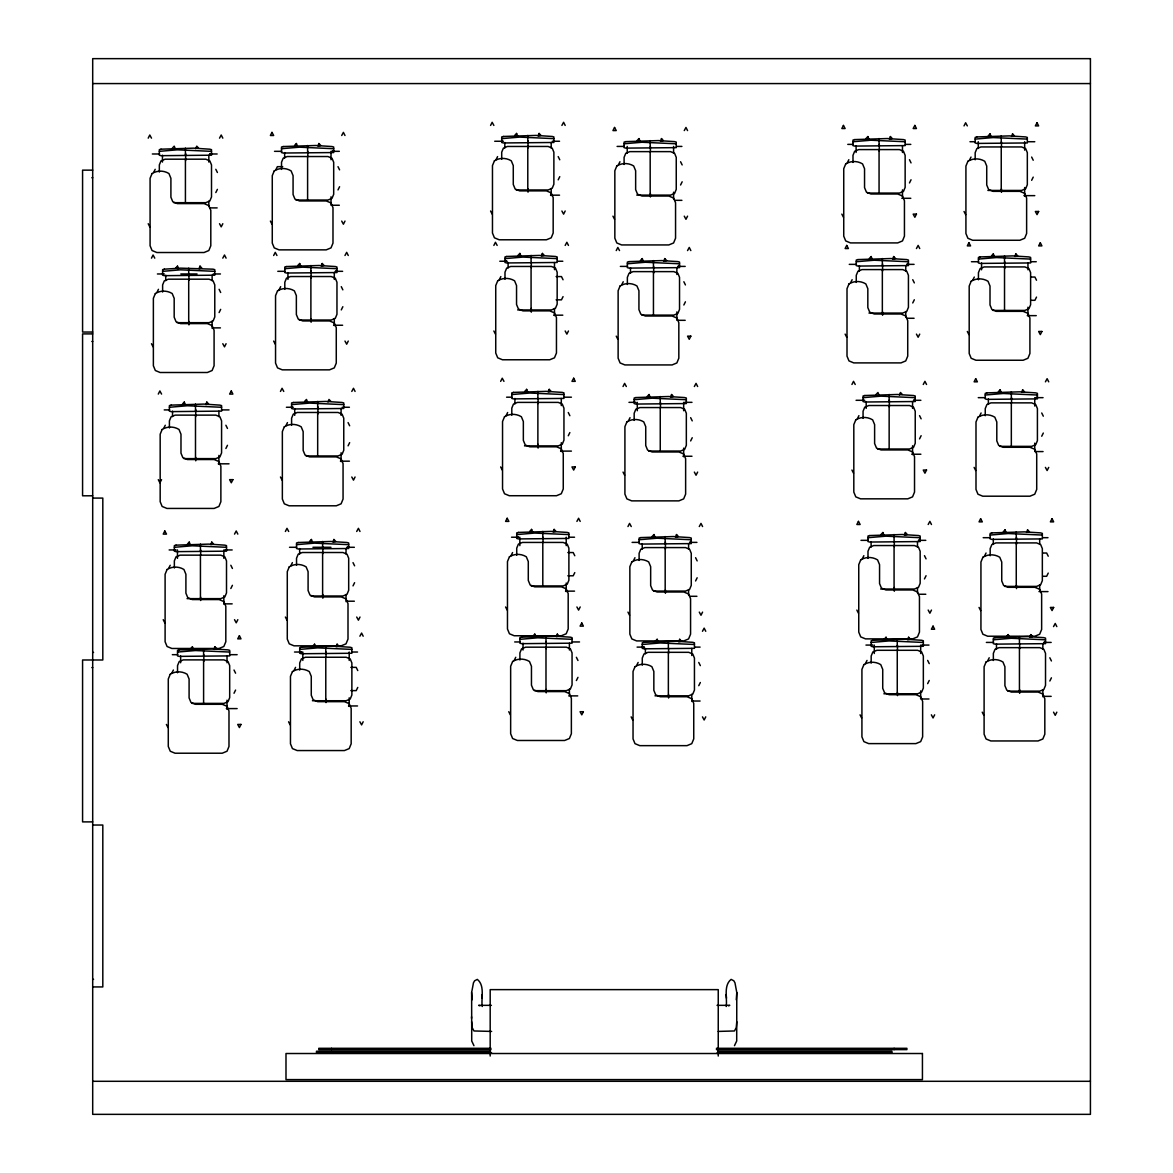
<?xml version="1.0" encoding="UTF-8"?>
<svg xmlns="http://www.w3.org/2000/svg" width="1173" height="1173" viewBox="0 0 1173 1173"><rect width="100%" height="100%" fill="white"/><g stroke="black" fill="none" stroke-linecap="round" stroke-linejoin="round"><path stroke-width="1.5" d="M726.204 1006.493C727.421 998.106 723.316 985.54 731.116 979.396L733.814 980.789L734.972 982.842L736.791 992.563L736.703 1040.994L734.474 1045.671M736.791 992.563L736.263 999.777M736.791 1021.742L736.263 1027.592L734.474 1030.964L718.243 1031.419M473.951 1045.671L471.722 1040.994L471.634 992.563L473.452 982.842L474.61 980.789L477.308 979.396C485.109 985.54 481.003 998.106 482.22 1006.493M481.942 998.208L482.22 994.587M195.715 148.678L196.741 146.156L198.574 148.091M327.985 401.958L328.997 399.436L330.83 401.371M899.442 394.993L900.468 392.486L902.286 394.421M153.619 172.504L155.188 169.308M156.889 292.502L158.472 289.306M215.817 192.563L217.401 189.366M275.802 169.85L277.371 166.669L282.708 166.669M219.102 312.561L220.671 309.364M163.692 428.438L165.276 425.242M279.071 289.848L280.655 286.652M338 189.909L339.584 186.727M225.89 448.497L227.474 445.3M168.619 568.465L170.202 565.269M341.284 309.907L342.853 306.71M285.875 425.784L287.458 422.588M171.801 673.199L173.384 670.018M230.832 588.523L232.415 585.327M348.073 445.843L349.657 442.646M290.801 565.826L292.385 562.629M495.988 159.777L497.572 156.596M234.013 693.258L235.582 690.076M293.983 670.56L295.567 667.364M499.273 279.775L500.842 276.579M353.014 585.884L354.598 582.688M558.187 179.836L559.77 176.654M357.765 687.422L356.196 690.618L350.83 690.618M618.362 164.938L619.945 161.742M563.055 296.637L561.471 299.833L556.119 299.833M506.062 415.711L507.645 412.515M621.646 284.936L623.23 281.74M680.575 184.997L682.158 181.8M568.275 435.769L569.858 432.573M511.003 555.753L512.572 552.556M683.859 304.995L685.428 301.798M628.449 420.872L630.033 417.676M514.17 660.487L515.753 657.291M574.785 572.615L573.201 575.796L567.849 575.796M690.648 440.931L692.231 437.734M633.376 560.899L634.96 557.703M576.383 680.545L577.966 677.349M847.258 162.9L848.841 159.704M636.558 665.634L638.141 662.452M695.589 580.958L697.158 577.761M850.542 282.898L852.126 279.702M909.471 182.959L911.04 179.762M698.756 685.692L700.34 682.51M969.441 160.246L971.024 157.065M912.741 302.957L914.324 299.76M857.346 418.834L858.915 415.638M972.725 280.244L974.294 277.048M1031.654 180.305L1033.222 177.123M919.544 438.893L921.128 435.696M862.272 558.861L863.856 555.665M1036.507 297.106L1034.923 300.303L1031.36 300.303M979.528 416.18L981.097 412.984M865.454 663.61L867.023 660.414M924.471 578.919L926.054 575.723M1041.727 436.239L1043.31 433.042M984.455 556.222L986.038 553.026M927.652 683.654L929.236 680.472M987.637 660.956L989.206 657.76M1048.237 573.084L1046.653 576.28L1043.09 576.28M1049.835 681.014L1051.419 677.818M148.209 138.15L149.792 135.027L151.493 138.15M151.478 258.148L153.077 255.025L154.777 258.148M222.811 223.72L221.213 226.844L219.527 223.72M158.282 394.084L159.88 390.961L161.566 394.084M226.081 343.718L224.498 346.841L222.797 343.718M273.661 255.494L275.259 252.371L276.945 255.494M344.994 221.081L343.396 224.204L341.71 221.081M280.464 391.43L282.063 388.307L283.749 391.43M348.264 341.064L346.68 344.188L344.979 341.064M237.826 619.681L236.228 622.804L234.527 619.681M490.578 125.423L492.161 122.315L493.862 125.423M285.391 531.472L286.989 528.349L288.69 531.472M355.067 477L353.484 480.124L351.783 477M493.862 245.421L495.446 242.298L497.147 245.421M565.181 211.008L563.597 214.131L561.896 211.008M359.994 617.042L358.41 620.165L356.709 617.042M500.651 381.357L502.249 378.234L503.95 381.357M363.175 721.776L361.592 724.899L359.891 721.776M568.465 330.991L566.867 334.114L565.181 330.991M616.236 250.582L617.834 247.459L619.52 250.582M687.554 216.155L685.97 219.278L684.27 216.155M623.039 386.518L624.623 383.395L626.323 386.518M580.195 606.969L578.597 610.092L576.911 606.969M627.966 526.545L629.564 523.422L631.25 526.545M697.642 472.089L696.044 475.212L694.357 472.089M702.568 612.115L700.985 615.239L699.284 612.115M964.03 125.892L965.628 122.784L967.314 125.892M851.935 384.48L853.519 381.357L855.22 384.48M705.75 716.864L704.152 719.987L702.466 716.864M919.735 334.114L918.136 337.238L916.45 334.114M931.465 610.077L929.881 613.2L928.18 610.077M1048.721 467.397L1047.122 470.52L1045.422 467.397M934.646 714.826L933.048 717.949L931.362 714.826M1056.829 712.172L1055.231 715.295L1053.545 712.172M219.527 138.15L221.213 135.027L222.811 138.15M222.797 258.148L224.498 255.025L226.081 258.148M341.71 135.496L343.396 132.388L344.994 135.496M161.566 479.654L159.88 482.777L158.282 479.654M344.979 255.494L346.68 252.371L348.264 255.494M234.527 534.111L236.228 530.988L237.826 534.111M351.783 391.43L353.484 388.307L355.067 391.43M561.896 125.423L563.597 122.315L565.181 125.423M356.709 531.472L358.41 528.349L359.994 531.472M565.181 245.421L566.867 242.298L568.465 245.421M359.891 636.206L361.592 633.083L363.175 636.206M684.27 130.584L685.97 127.461L687.554 130.584M687.554 250.582L689.255 247.459L690.838 250.582M576.911 521.399L578.597 518.275L580.195 521.399M694.357 386.518L696.044 383.395L697.642 386.518M699.284 526.545L700.985 523.422L702.568 526.545M702.466 631.279L704.152 628.156L705.75 631.279M916.45 248.544L918.136 245.421L919.735 248.544M923.254 384.48L924.94 381.357L926.538 384.48M928.18 524.507L929.881 521.384L931.465 524.507M1045.422 381.826L1047.122 378.703L1048.721 381.826M1053.545 626.602L1055.231 623.479L1056.829 626.602M172.387 148.091L174.22 146.156L175.246 148.678M304.657 401.371L306.476 399.436L307.502 401.958M876.114 394.421L877.947 392.486L878.973 394.993M728.521 1005.774L729.767 1005.334L717.026 1005.334M159.337 151.346L177.284 149.821L211.507 151.346M209.82 154.015L211.507 153.531M281.52 148.707L299.467 147.182L333.689 148.707M332.003 151.361L333.689 150.877M501.707 138.634L519.668 137.109L553.876 138.634M162.622 271.344L180.569 269.819L214.776 271.344M624.095 143.78L642.042 142.256L676.249 143.78M284.804 268.69L302.751 267.165L336.959 268.69M335.287 271.359L336.959 270.86M852.991 141.742L870.938 140.217L905.145 141.742M504.991 258.617L522.938 257.092L557.16 258.617M975.174 139.103L993.12 137.578L1027.328 139.103M627.364 263.778L645.326 262.253L679.534 263.778M169.411 407.28L187.372 405.755L221.58 407.28M677.862 266.432L679.534 265.948M291.593 404.626L309.555 403.101L343.762 404.626M856.261 261.74L874.222 260.215L908.43 261.74M906.744 264.394L908.43 263.91M978.443 259.086L996.405 257.561L1030.612 259.086M511.795 394.553L529.741 393.028L563.949 394.553M634.168 399.714L652.129 398.19L686.337 399.714M174.352 547.307L192.299 545.782L226.506 547.307M296.534 544.668L314.481 543.143L348.689 544.668M347.017 547.322L348.689 546.838M863.064 397.676L881.011 396.151L915.233 397.676M913.547 400.33L915.233 399.846M985.247 395.022L1003.194 393.498L1037.416 395.022M516.721 534.595L534.683 533.07L568.89 534.595M1035.73 397.691L1037.416 397.207M177.534 652.056L195.48 650.531L229.688 652.056M639.109 539.741L657.056 538.216L691.264 539.741M299.702 649.402L317.663 647.877L351.871 649.402M689.592 542.41L691.264 541.926M867.991 537.703L885.952 536.178L920.16 537.703M519.903 639.329L537.85 637.804L572.057 639.329M918.488 540.372L920.16 539.888M990.173 535.064L1008.135 533.539L1042.342 535.064M642.276 644.49L660.238 642.965L694.445 644.49M871.172 642.452L889.119 640.927L923.342 642.452M993.355 639.798L1011.302 638.273L1045.524 639.798M1043.838 642.467L1045.524 641.968M92.696 83.576L1090.421 83.576M494.713 141.259L501.912 141.259M552.322 141.259L559.536 141.259M969.968 141.728L975.364 141.728M1027.577 141.728L1034.777 141.728M847.786 144.382L853.182 144.382M905.395 144.382L910.805 144.382M617.101 146.42L624.3 146.42M676.513 146.42L681.909 146.42M274.526 151.332L281.725 151.332M332.135 151.332L339.334 151.332M152.343 153.986L159.543 153.986M209.952 153.986L217.152 153.986M92.696 170.144L82.579 170.144L82.579 332.047L92.696 332.047M91.861 177.739L92.696 177.739M516.179 189.967L548.143 189.967L552.204 188.281L553.876 184.234L553.876 152.197L552.204 148.15L548.143 146.464L507.44 146.464L503.393 148.15L501.707 152.197L501.707 159.323M987.886 190.437L1021.595 190.437L1025.657 188.75L1027.328 184.704L1027.328 152.666L1025.657 148.619L1021.595 146.948L980.892 146.948L976.845 148.619L975.174 152.666L975.174 159.792M867.448 193.076L899.427 193.076L903.474 191.404L905.145 187.357L905.145 155.32L903.474 151.273L899.427 149.587L858.709 149.587L854.662 151.273L852.991 155.32L852.991 162.431M550.533 195.173L559.536 195.173M636.807 195.114L670.531 195.114L674.578 193.442L676.249 189.396L676.249 157.358L674.578 153.296L670.531 151.625L629.813 151.625L625.766 153.296L624.095 157.358L624.095 164.469M1023.985 195.642L1034.777 195.642M901.802 198.296L910.805 198.296M295.977 200.04L327.956 200.04L332.003 198.354L333.689 194.307L333.689 162.27L332.003 158.223L327.956 156.537L287.253 156.537L283.192 158.223L281.52 162.27L281.52 169.396M674.71 200.334L681.909 200.334M173.795 202.68L205.774 202.68L209.82 201.008L211.507 196.961L211.507 164.924L209.82 160.877L205.774 159.191L165.07 159.191L161.009 160.877L159.337 164.924L159.337 172.035M332.135 205.246L339.334 205.246M209.952 207.9L217.152 207.9M499.801 261.242L507 261.242M557.41 261.242L562.805 261.242M971.449 261.726L978.649 261.726M1030.862 261.726L1036.258 261.726M849.267 264.365L856.466 264.365M906.876 264.365L914.075 264.365M620.37 266.403L627.57 266.403M677.979 266.403L685.193 266.403M277.796 271.315L285.01 271.315M335.419 271.315L342.619 271.315M157.417 273.969L162.827 273.969M180.833 273.969L197.035 273.969M213.237 273.969L220.436 273.969M556.119 276.579L561.471 276.579L563.055 279.775M1031.36 277.048L1034.923 277.048L1036.507 280.244M517.704 309.951L551.427 309.951L555.474 308.279L557.16 304.232L557.16 272.195L555.474 268.133L551.427 266.462L510.724 266.462L506.663 268.133L504.991 272.195L504.991 279.306M992.901 310.42L1024.879 310.42L1028.926 308.748L1030.612 304.701L1030.612 272.664L1028.926 268.602L1024.879 266.931L984.176 266.931L980.129 268.602L978.443 272.664L978.443 279.775M868.973 313.074L902.697 313.074L906.744 311.388L908.43 307.341L908.43 275.303L906.744 271.256L902.697 269.585L861.994 269.585L857.947 271.256L856.261 275.303L856.261 282.429M553.803 315.17L562.805 315.17M641.836 315.112L673.801 315.112L677.862 313.426L679.534 309.379L679.534 277.341L677.862 273.294L673.801 271.623L633.097 271.623L629.051 273.294L627.364 277.341L627.364 284.467M1027.255 315.64L1036.258 315.64M906.876 318.279L914.075 318.279M299.262 320.024L331.241 320.024L335.287 318.352L336.959 314.305L336.959 282.268L335.287 278.206L331.241 276.535L290.523 276.535L286.476 278.206L284.804 282.268L284.804 289.379M677.979 320.317L685.193 320.317M177.079 322.678L209.058 322.678L213.105 320.991L214.776 316.945L214.776 284.907L213.105 280.86L209.058 279.189L168.34 279.189L164.293 280.86L162.622 284.907L162.622 292.033M333.616 325.244L342.619 325.244M213.237 327.883L220.436 327.883M92.696 333.894L82.579 333.894L82.579 495.798L92.696 495.798M91.861 341.49L92.696 341.49M506.589 397.192L512 397.192M564.213 397.192L571.412 397.192M978.253 397.662L985.452 397.662M1035.862 397.662L1043.061 397.662M856.07 400.301L863.269 400.301M913.679 400.301L920.878 400.301M628.977 402.339L634.373 402.339M684.783 402.339L691.982 402.339M286.403 407.266L291.798 407.266M342.208 407.266L349.422 407.266M164.22 409.905L169.616 409.905M221.829 409.905L229.028 409.905M524.507 445.887L558.231 445.887L562.278 444.215L563.949 440.168L563.949 408.131L562.278 404.084L558.231 402.398L517.513 402.398L513.466 404.084L511.795 408.131L511.795 415.242M999.704 446.356L1031.683 446.356L1035.73 444.684L1037.416 440.637L1037.416 408.6L1035.73 404.553L1031.683 402.867L990.98 402.867L986.918 404.553L985.247 408.6L985.247 415.711M877.521 449.01L909.5 449.01L913.547 447.338L915.233 443.277L915.233 411.239L913.547 407.192L909.5 405.521L868.797 405.521L864.736 407.192L863.064 411.239L863.064 418.365M560.606 451.106L571.412 451.106M648.625 451.048L680.604 451.048L684.651 449.362L686.337 445.315L686.337 413.277L684.651 409.23L680.604 407.559L639.901 407.559L635.854 409.23L634.168 413.277L634.168 420.403M1035.862 451.576L1043.061 451.576M911.876 454.23L920.878 454.23M306.065 455.96L338.029 455.96L342.091 454.288L343.762 450.241L343.762 418.204L342.091 414.157L338.029 412.471L297.326 412.471L293.279 414.157L291.593 418.204L291.593 425.315M682.979 456.253L691.982 456.253M183.882 458.614L215.847 458.614L219.908 456.942L221.58 452.881L221.58 420.843L219.908 416.796L215.847 415.125L175.144 415.125L171.097 416.796L169.411 420.843L169.411 427.969M340.419 461.18L349.422 461.18M218.237 463.819L229.028 463.819M92.696 498.085L102.813 498.085L102.813 659.988L82.579 659.988L82.579 821.892L92.696 821.892M511.531 537.219L518.73 537.219M569.14 537.219L574.535 537.219M983.179 537.689L990.379 537.689M1042.592 537.689L1047.988 537.689M860.997 540.342L868.196 540.342M918.606 540.342L925.805 540.342M632.1 542.381L639.3 542.381M689.724 542.381L696.923 542.381M289.526 547.292L296.74 547.292M312.942 547.292L330.947 547.292M347.149 547.292L354.349 547.292M169.147 549.946L174.557 549.946M224.967 549.946L232.166 549.946M567.849 552.556L573.201 552.556L574.785 555.753M1043.09 553.026L1046.653 553.026L1048.237 556.222M531.178 585.928L563.157 585.928L567.204 584.242L568.89 580.195L568.89 548.158L567.204 544.111L563.157 542.439L522.454 542.439L518.407 544.111L516.721 548.158L516.721 555.284M1004.631 586.397L1036.609 586.397L1040.656 584.711L1042.342 580.664L1042.342 548.627L1040.656 544.58L1036.609 542.908L995.906 542.908L991.859 544.58L990.173 548.627L990.173 555.753M880.703 589.037L914.427 589.037L918.488 587.365L920.16 583.318L920.16 551.281L918.488 547.234L914.427 545.548L873.724 545.548L869.677 547.234L867.991 551.281L867.991 558.392M565.533 591.133L574.535 591.133M653.566 591.075L685.545 591.075L689.592 589.403L691.264 585.356L691.264 553.319L689.592 549.272L685.545 547.586L644.827 547.586L640.781 549.272L639.109 553.319L639.109 560.43M1038.985 591.603L1047.988 591.603M918.606 594.256L925.805 594.256M310.992 596.001L342.971 596.001L347.017 594.315L348.689 590.268L348.689 558.231L347.017 554.184L342.971 552.512L302.253 552.512L298.206 554.184L296.534 558.231L296.534 565.357M689.724 596.295L696.923 596.295M187.064 598.641L220.788 598.641L224.835 596.969L226.506 592.922L226.506 560.885L224.835 556.838L220.788 555.152L180.07 555.152L176.023 556.838L174.352 560.885L174.352 567.996M347.149 601.206L354.349 601.206M224.967 603.86L232.166 603.86M514.698 641.954L520.108 641.954M572.321 641.954L579.521 641.954M986.361 642.423L993.56 642.423M1043.97 642.423L1051.169 642.423M865.967 645.077L871.378 645.077M921.787 645.077L928.987 645.077M637.086 647.115L644.285 647.115M694.695 647.115L700.09 647.115M294.511 652.027L301.71 652.027M352.12 652.027L357.53 652.027M92.696 652.408L93.547 652.408M172.328 654.681L177.724 654.681M229.937 654.681L237.137 654.681M350.83 667.364L356.196 667.364L357.765 670.56M91.861 667.584L92.696 667.584M534.36 690.662L566.339 690.662L570.386 688.991L572.057 684.929L572.057 652.892L570.386 648.845L566.339 647.173L525.636 647.173L521.574 648.845L519.903 652.892L519.903 660.018M1007.812 691.132L1039.791 691.132L1043.838 689.46L1045.524 685.399L1045.524 653.376L1043.838 649.314L1039.791 647.643L999.088 647.643L995.027 649.314L993.355 653.376L993.355 660.487M883.885 693.786L917.609 693.786L921.655 692.099L923.342 688.052L923.342 656.015L921.655 651.968L917.609 650.297L876.905 650.297L872.844 651.968L871.172 656.015L871.172 663.141M654.989 695.824L688.712 695.824L692.759 694.137L694.445 690.091L694.445 658.053L692.759 654.006L688.712 652.32L648.009 652.32L643.962 654.006L642.276 658.053L642.276 665.179M568.714 695.882L577.717 695.882M1043.97 696.351L1051.169 696.351M921.787 698.991L928.987 698.991M312.429 700.736L346.138 700.736L350.199 699.064L351.871 695.003L351.871 662.98L350.199 658.918L346.138 657.247L305.435 657.247L301.388 658.918L299.702 662.98L299.702 670.091M692.891 701.029L700.09 701.029M191.991 703.389L223.955 703.389L228.017 701.703L229.688 697.656L229.688 665.619L228.017 661.572L223.955 659.886L183.252 659.886L179.205 661.572L177.534 665.619L177.534 672.745M348.528 705.955L357.53 705.955M226.345 708.595L237.137 708.595M92.696 825.03L102.813 825.03L102.813 986.933L92.696 986.933M92.696 979.338L93.547 979.338M491.399 1005.334L478.657 1005.334L479.904 1005.774M471.531 1018.369L471.531 1016.742M491.634 1031.419L473.951 1030.964L472.162 1027.592L471.634 1021.742M491.018 1048.31L318.777 1048.31L318.777 1049.615L491.018 1049.615M716.395 1048.31L906.905 1048.31L906.905 1049.615L716.395 1049.615M490.593 1051.243L316.49 1051.243L316.49 1052.548L490.593 1052.548M717.832 1051.243L891.935 1051.243L891.935 1052.548L717.832 1052.548M471.619 1053.193L491.736 1053.193M716.688 1053.193L736.805 1053.193M92.696 1081.301L1090.421 1081.301M501.707 140.804L503.393 141.288M504.991 260.787L506.663 261.286M863.064 399.846L864.736 400.33M634.168 401.884L635.854 402.368M162.622 273.514L164.293 273.998M291.593 406.811L293.279 407.295M516.721 536.765L518.407 537.249M871.172 644.622L872.844 645.106M642.276 646.66L643.962 647.144M174.352 549.492L176.023 549.976M299.702 651.572L301.388 652.071M964.03 211.477L965.628 214.6M967.314 331.46L968.898 334.584M974.118 467.397L975.701 470.52M841.847 214.116L843.446 217.24M845.132 334.114L846.715 337.238M979.044 607.438L980.628 610.561M982.226 712.172L983.81 715.295M851.935 470.05L853.519 473.174M856.862 610.077L858.445 613.2M612.951 216.155L614.549 219.278M860.044 714.826L861.627 717.949M616.236 336.152L617.834 339.276M490.578 211.008L492.161 214.131M623.039 472.089L624.623 475.212M493.862 330.991L495.446 334.114M627.966 612.115L629.564 615.239M631.147 716.864L632.731 719.987M500.651 466.927L502.249 470.05M505.592 606.969L507.176 610.092M270.391 221.081L271.975 224.204M508.759 711.703L510.358 714.826M273.661 341.064L275.259 344.188M280.464 477L282.063 480.124M148.209 223.72L149.792 226.844M151.478 343.718L153.077 346.841M285.391 617.042L286.989 620.165M288.573 721.776L290.171 724.899M163.208 619.681L164.807 622.804M166.39 724.43L167.988 727.553M1031.654 157.065L1033.222 160.246M1041.727 412.984L1043.31 416.18M909.471 159.704L911.04 162.9M912.741 279.702L914.324 282.898M1049.835 657.76L1051.419 660.956M919.544 415.638L921.128 418.834M924.471 555.665L926.054 558.861M927.652 660.414L929.236 663.61M680.575 161.742L682.158 164.938M683.859 281.74L685.428 284.936M690.648 417.676L692.231 420.872M558.187 156.596L559.77 159.777M695.589 557.703L697.158 560.899M698.756 662.452L700.34 665.634M568.275 412.515L569.858 415.711M338 166.669L339.584 169.85M576.383 657.291L577.966 660.487M341.284 286.652L342.853 289.848M348.073 422.588L349.657 425.784M215.817 169.308L217.401 172.504M219.102 289.306L220.671 292.502M353.014 562.629L354.598 565.826M225.89 425.242L227.474 428.438M230.832 565.269L232.415 568.465M234.013 670.018L235.582 673.199M472.162 999.777L471.634 992.563M726.204 994.587L726.483 998.208M1042.856 643.698L1042.856 649.153M1042.856 689.607L1042.856 696.777M1039.674 538.964L1039.674 544.404M1039.674 584.858L1039.674 590.327M1034.747 397.662L1034.747 406.049M1034.747 443.145L1034.747 451.576M1027.944 263.001L1027.944 269.805M1027.944 307.209L1027.944 315.64M1024.659 141.728L1024.659 150.129M1024.659 187.533L1024.659 196.14M1019.66 643.698L1019.66 648.816M1019.66 689.607L1019.66 693.36M1019.44 636.602L1019.44 643.493M1019.44 647.643L1019.44 691.132M1016.492 537.263L1016.492 544.404M1016.492 585.195L1016.492 588.611M1016.258 531.868L1016.258 538.759M1016.258 542.908L1016.258 586.397M1011.551 397.662L1011.551 402.691M1011.331 391.826L1011.331 398.732M1011.331 402.867L1011.331 446.356M1004.762 261.726L1004.762 268.441M1004.528 255.89L1004.528 262.796M1004.528 266.931L1004.528 310.42M1001.478 141.728L1001.478 146.772M1001.478 188.897L1001.478 192.269M1001.243 135.892L1001.243 142.798M1001.243 146.948L1001.243 190.437M996.478 643.698L996.478 649.153M993.296 538.964L993.296 544.404M988.37 398.937L988.37 404.377M981.566 263.001L981.566 269.805M978.282 141.728L978.282 148.443M920.673 645.077L920.673 653.478M920.673 690.882L920.673 698.991M917.491 541.618L917.491 547.058M917.491 587.512L917.491 592.966M912.565 401.577L912.565 408.38M912.565 445.784L912.565 454.655M905.761 265.641L905.761 271.08M905.761 311.534L905.761 317.003M902.477 145.657L902.477 152.461M902.477 189.865L902.477 197.005M897.477 645.077L897.477 650.121M897.477 692.246L897.477 695.618M897.257 639.241L897.257 646.147M897.257 650.297L897.257 693.786M894.31 541.618L894.31 546.721M894.31 587.512L894.31 591.265M894.134 1048.31L894.134 1049.615M894.075 534.507L894.075 541.413M894.075 545.548L894.075 589.037M889.369 399.876L889.369 407.016M889.149 394.48L889.149 401.371M889.149 405.521L889.149 449.01M882.58 263.94L882.58 271.08M882.58 311.871L882.58 315.288M882.345 258.544L882.345 265.435M882.345 269.585L882.345 313.074M879.295 144.382L879.295 151.097M879.061 138.546L879.061 145.452M879.061 149.587L879.061 193.076M874.296 645.077L874.296 653.478M871.114 541.618L871.114 547.058M866.187 401.577L866.187 408.38M859.384 265.641L859.384 271.08M856.099 145.657L856.099 152.461M718.243 1056.037L718.243 989.631L490.182 989.631L490.182 1056.037M691.777 648.39L691.777 655.516M691.777 694.284L691.777 701.454M688.595 543.656L688.595 549.096M688.595 589.55L688.595 595.004M683.668 402.339L683.668 410.741M683.668 448.145L683.668 456.752M676.865 267.679L676.865 274.482M676.865 311.886L676.865 320.317M673.595 146.42L673.595 153.135M673.595 192.211L673.595 199.043M668.595 648.39L668.595 653.493M668.595 694.284L668.595 698.038M668.361 641.279L668.361 648.185M668.361 652.32L668.361 695.824M665.414 541.955L665.414 549.096M665.414 589.887L665.414 593.303M665.179 536.545L665.179 543.451M665.179 547.586L665.179 591.075M660.487 402.339L660.487 407.383M660.252 396.518L660.252 403.409M660.252 407.559L660.252 451.048M653.684 266.403L653.684 273.118M653.449 260.582L653.449 267.473M653.449 271.623L653.449 315.112M650.399 146.42L650.399 151.449M650.399 193.589L650.399 196.961M650.179 140.584L650.179 147.49M650.179 151.625L650.179 195.114M645.399 648.39L645.399 653.83M642.217 543.656L642.217 549.096M637.291 402.339L637.291 410.741M630.488 267.679L630.488 273.118M627.218 146.42L627.218 153.135M569.404 643.229L569.404 650.033M569.404 689.123L569.404 694.592M566.222 537.219L566.222 545.621M566.222 583.025L566.222 591.632M561.295 398.468L561.295 405.579M561.295 442.676L561.295 451.59M554.492 262.532L554.492 269.643M554.492 308.426L554.492 315.654M551.207 142.534L551.207 147.974M551.207 188.428L551.207 195.598M546.207 641.528L546.207 648.669M546.207 689.46L546.207 692.876M545.988 636.133L545.988 643.024M545.988 647.173L545.988 690.662M543.026 537.219L543.026 542.263M542.806 531.398L542.806 538.29M542.806 542.439L542.806 585.928M538.099 398.468L538.099 403.571M538.099 444.362L538.099 448.115M537.879 391.357L537.879 398.263M537.879 402.398L537.879 445.887M531.296 262.532L531.296 267.635M531.296 308.426L531.296 312.179M531.076 255.421L531.076 262.312M531.076 266.462L531.076 309.951M528.026 140.833L528.026 147.974M528.026 188.765L528.026 192.181M527.791 135.423L527.791 142.329M527.791 146.464L527.791 189.967M523.026 643.229L523.026 650.033M519.844 537.219L519.844 545.621M514.918 398.468L514.918 403.908M508.114 262.532L508.114 267.972M504.83 142.534L504.83 147.974M349.202 652.027L349.202 660.428M349.202 697.832L349.202 706.439M346.035 548.568L346.035 554.008M346.035 594.462L346.035 601.632M341.094 408.541L341.094 415.345M341.094 452.749L341.094 461.605M334.305 272.605L334.305 279.409M334.305 318.499L334.305 325.669M331.548 1048.31L331.548 1049.615M331.021 151.332L331.021 159.733M331.021 196.815L331.021 205.246M326.021 652.027L326.021 657.071M326.021 699.196L326.021 702.583M325.786 646.206L325.786 653.097M325.786 657.247L325.786 700.736M322.839 546.867L322.839 553.671M322.839 594.462L322.839 598.215M322.619 541.471L322.619 548.363M322.619 552.512L322.619 596.001M317.912 406.84L317.912 413.981M317.678 401.43L317.678 408.336M317.678 412.471L317.678 455.96M311.109 270.89L311.109 278.045M311.109 318.836L311.109 322.252M310.889 265.494L310.889 272.385M310.889 276.535L310.889 320.024M307.825 151.332L307.825 156.376M307.605 145.496L307.605 152.402M307.605 156.537L307.605 200.04M302.825 652.027L302.825 660.428M299.658 548.568L299.658 554.008M294.716 408.541L294.716 415.345M287.928 272.605L287.928 279.409M284.643 152.607L284.643 158.047M227.019 655.956L227.019 662.76M227.019 700.164L227.019 709.093M223.852 549.946L223.852 558.333M223.852 595.737L223.852 604.286M218.911 411.18L218.911 416.62M218.911 455.388L218.911 464.317M212.122 275.244L212.122 280.684M212.122 321.138L212.122 328.308M208.838 155.261L208.838 162.065M208.838 201.155L208.838 206.609M203.838 654.681L203.838 661.396M203.603 648.845L203.603 655.751M203.603 659.886L203.603 703.389M200.656 549.946L200.656 554.976M200.656 597.116L200.656 600.488M200.436 544.111L200.436 551.017M200.436 555.152L200.436 598.641M195.73 409.48L195.73 416.62M195.73 457.411L195.73 460.828M195.495 404.084L195.495 410.975M195.495 415.125L195.495 458.614M188.926 273.544L188.926 280.347M188.926 321.475L188.926 324.892M188.706 268.148L188.706 275.039M188.706 279.189L188.706 322.678M185.642 153.56L185.642 160.701M185.422 148.15L185.422 155.056M185.422 159.191L185.422 202.68M180.642 655.956L180.642 662.76M177.475 549.946L177.475 558.333M172.534 411.18L172.534 416.62M165.745 275.244L165.745 280.684M162.46 155.261L162.46 162.065M200.026 266.154L198.999 268.661L201.844 268.074L200.026 266.154M206.815 402.09L205.803 404.597L208.647 404.025L206.815 402.09M318.924 143.517L317.898 146.024L320.757 145.437L318.924 143.517M322.208 263.5L321.182 266.022L324.027 265.435L322.208 263.5M211.756 542.117L210.729 544.639L213.574 544.052L211.756 542.117M214.938 646.866L213.911 649.373L216.756 648.786L214.938 646.866M333.938 539.477L332.912 541.985L335.757 541.398L333.938 539.477M539.111 133.443L538.099 135.951L540.944 135.364L539.111 133.443M337.106 644.212L336.094 646.719L338.938 646.147L337.106 644.212M542.395 253.427L541.369 255.949L544.228 255.362L542.395 253.427M549.199 389.363L548.172 391.885L551.017 391.298L549.199 389.363M661.499 138.59L660.472 141.112L663.317 140.525L661.499 138.59M554.125 529.404L553.099 531.912L555.958 531.325L554.125 529.404M664.768 258.588L663.757 261.095L666.601 260.509L664.768 258.588M557.307 634.138L556.281 636.646L559.125 636.074L557.307 634.138M671.572 394.524L670.545 397.031L673.405 396.459L671.572 394.524M676.513 534.551L675.487 537.073L678.331 536.486L676.513 534.551M679.68 639.3L678.654 641.807L681.513 641.22L679.68 639.3M890.395 136.552L889.369 139.074L892.213 138.487L890.395 136.552M893.665 256.55L892.638 259.057L895.498 258.471L893.665 256.55M1012.563 133.913L1011.551 136.42L1014.396 135.833L1012.563 133.913M1015.847 253.896L1014.821 256.418L1017.68 255.831L1015.847 253.896M905.395 532.513L904.383 535.035L907.228 534.448L905.395 532.513M908.576 637.262L907.55 639.769L910.409 639.182L908.576 637.262M1022.651 389.832L1021.624 392.354L1024.469 391.767L1022.651 389.832M1027.577 529.873L1026.566 532.381L1029.41 531.794L1027.577 529.873M1030.759 634.608L1029.733 637.115L1032.577 636.543L1030.759 634.608M152.065 173.531L150.085 178.311L150.085 245.758L152.065 250.538L156.83 252.518L204.058 252.518L208.823 250.538L210.803 245.758L210.803 210.348L208.823 205.583L204.058 203.603L177.299 203.603L172.768 201.727L170.906 197.211L170.906 178.311L168.927 173.531A15.997 15.997 0 0 0 152.065 173.531M155.349 293.529L153.37 298.294L153.37 365.756L155.349 370.521L160.115 372.501L207.342 372.501L212.108 370.521L214.087 365.756L214.087 330.346L212.108 325.566L207.342 323.601L180.569 323.601L176.053 321.725L174.176 317.194L174.176 298.294L172.196 293.529A15.997 15.997 0 0 0 155.349 293.529M162.138 429.465L160.173 434.23L160.173 501.692L162.138 506.457L166.918 508.437L214.131 508.437L218.911 506.457L220.876 501.692L220.876 466.282L218.911 461.502L214.131 459.537L187.372 459.537L182.856 457.661L180.979 453.145L180.979 434.23L179 429.465A15.997 15.997 0 0 0 162.138 429.465M274.247 170.891L272.268 175.657L272.268 243.119L274.247 247.884L279.013 249.864L326.241 249.864L331.006 247.884L332.985 243.119L332.985 207.694L331.006 202.929L326.241 200.95L299.482 200.95L294.951 199.087L293.074 194.557L293.074 175.657L291.109 170.891A15.997 15.997 0 0 0 274.247 170.891M277.532 290.875L275.552 295.655L275.552 363.102L277.532 367.882L282.297 369.847L329.525 369.847L334.29 367.882L336.27 363.102L336.27 327.692L334.29 322.927L329.525 320.947L302.751 320.947L298.235 319.071L296.358 314.555L296.358 295.655L294.379 290.875A15.997 15.997 0 0 0 277.532 290.875M167.079 569.491L165.1 574.271L165.1 641.734L167.079 646.499L171.845 648.478L219.072 648.478L223.838 646.499L225.817 641.734L225.817 606.309L223.838 601.544L219.072 599.564L192.299 599.564L187.783 597.687L185.906 593.171L185.906 574.271L183.941 569.491A15.997 15.997 0 0 0 167.079 569.491M170.261 674.24L168.282 679.006L168.282 746.468L170.261 751.233L175.026 753.213L222.24 753.213L227.019 751.233L228.984 746.468L228.984 711.043L227.019 706.278L222.24 704.299L195.48 704.299L190.964 702.436L189.088 697.906L189.088 679.006L187.108 674.24A15.997 15.997 0 0 0 170.261 674.24M284.321 426.811L282.356 431.591L282.356 499.053L284.321 503.818L289.101 505.798L336.314 505.798L341.094 503.818L343.059 499.053L343.059 463.628L341.094 458.863L336.314 456.884L309.555 456.884L305.039 455.007L303.162 450.491L303.162 431.591L301.182 426.811A15.997 15.997 0 0 0 284.321 426.811M289.262 566.852L287.282 571.618L287.282 639.08L289.262 643.845L294.027 645.824L341.255 645.824L346.02 643.845L348 639.08L348 603.67L346.02 598.89L341.255 596.91L314.481 596.91L309.965 595.048L308.088 590.518L308.088 571.618L306.109 566.852A15.997 15.997 0 0 0 289.262 566.852M494.434 160.818L492.469 165.584L492.469 233.046L494.434 237.811L499.214 239.791L546.427 239.791L551.207 237.811L553.172 233.046L553.172 197.621L551.207 192.856L546.427 190.876L519.668 190.876L515.152 189.014L513.275 184.484L513.275 165.584L511.296 160.818A15.997 15.997 0 0 0 494.434 160.818M292.444 671.586L290.464 676.352L290.464 743.814L292.444 748.594L297.209 750.559L344.422 750.559L349.202 748.594L351.167 743.814L351.167 708.404L349.202 703.624L344.422 701.659L317.663 701.659L313.147 699.782L311.27 695.266L311.27 676.352L309.291 671.586A15.997 15.997 0 0 0 292.444 671.586M497.719 280.802L495.739 285.582L495.739 353.029L497.719 357.809L502.484 359.774L549.712 359.774L554.477 357.809L556.457 353.029L556.457 317.619L554.477 312.854L549.712 310.874L522.953 310.874L518.422 308.998L516.545 304.481L516.545 285.582L514.58 280.802A15.997 15.997 0 0 0 497.719 280.802M504.522 416.738L502.543 421.518L502.543 488.98L504.522 493.745L509.287 495.724L556.515 495.724L561.281 493.745L563.26 488.98L563.26 453.555L561.281 448.79L556.515 446.81L529.741 446.81L525.225 444.934L523.349 440.418L523.349 421.518L521.369 416.738A15.997 15.997 0 0 0 504.522 416.738M616.822 165.965L614.843 170.745L614.843 238.192L616.822 242.972L621.587 244.937L668.815 244.937L673.581 242.972L675.56 238.192L675.56 202.782L673.581 198.017L668.815 196.038L642.042 196.038L637.526 194.161L635.649 189.645L635.649 170.745L633.669 165.965A15.997 15.997 0 0 0 616.822 165.965M620.092 285.963L618.127 290.728L618.127 358.19L620.092 362.956L624.872 364.935L672.085 364.935L676.865 362.956L678.83 358.19L678.83 322.78L676.865 318L672.085 316.021L645.326 316.021L640.81 314.159L638.933 309.628L638.933 290.728L636.954 285.963A15.997 15.997 0 0 0 620.092 285.963M509.449 556.779L507.469 561.544L507.469 629.007L509.449 633.772L514.214 635.751L561.442 635.751L566.207 633.772L568.187 629.007L568.187 593.597L566.207 588.817L561.442 586.837L534.683 586.837L530.152 584.975L528.29 580.444L528.29 561.544L526.31 556.779A15.997 15.997 0 0 0 509.449 556.779M512.63 661.513L510.651 666.279L510.651 733.741L512.63 738.521L517.396 740.486L564.624 740.486L569.389 738.521L571.368 733.741L571.368 698.331L569.389 693.551L564.624 691.586L537.85 691.586L533.334 689.709L531.457 685.193L531.457 666.279L529.492 661.513A15.997 15.997 0 0 0 512.63 661.513M626.895 421.899L624.916 426.664L624.916 494.126L626.895 498.892L631.675 500.871L678.888 500.871L683.654 498.892L685.633 494.126L685.633 458.716L683.654 453.936L678.888 451.972L652.129 451.972L647.599 450.095L645.736 445.579L645.736 426.664L643.757 421.899A15.997 15.997 0 0 0 626.895 421.899M631.836 561.926L629.857 566.706L629.857 634.153L631.836 638.933L636.602 640.913L683.815 640.913L688.595 638.933L690.574 634.153L690.574 598.743L688.595 593.978L683.815 591.998L657.056 591.998L652.54 590.122L650.663 585.606L650.663 566.706L648.684 561.926A15.997 15.997 0 0 0 631.836 561.926M635.004 666.675L633.039 671.44L633.039 738.902L635.004 743.667L639.784 745.647L686.997 745.647L691.762 743.667L693.742 738.902L693.742 703.477L691.762 698.712L686.997 696.733L660.238 696.733L655.707 694.871L653.845 690.34L653.845 671.44L651.865 666.675A15.997 15.997 0 0 0 635.004 666.675M845.718 163.927L843.739 168.707L843.739 236.154L845.718 240.934L850.484 242.914L897.697 242.914L902.477 240.934L904.442 236.154L904.442 200.744L902.477 195.979L897.697 194L870.938 194L866.422 192.123L864.545 187.607L864.545 168.707L862.566 163.927A15.997 15.997 0 0 0 845.718 163.927M848.988 283.925L847.009 288.69L847.009 356.152L848.988 360.917L853.768 362.897L900.981 362.897L905.747 360.917L907.726 356.152L907.726 320.742L905.747 315.962L900.981 313.997L874.222 313.997L869.692 312.121L867.829 307.59L867.829 288.69L865.85 283.925A15.997 15.997 0 0 0 848.988 283.925M855.791 419.861L853.812 424.626L853.812 492.088L855.791 496.868L860.557 498.833L907.785 498.833L912.55 496.868L914.529 492.088L914.529 456.678L912.55 451.898L907.785 449.933L881.011 449.933L876.495 448.057L874.618 443.541L874.618 424.626L872.653 419.861A15.997 15.997 0 0 0 855.791 419.861M967.901 161.287L965.922 166.053L965.922 233.515L967.901 238.28L972.666 240.26L1019.88 240.26L1024.659 238.28L1026.624 233.515L1026.624 198.09L1024.659 193.325L1019.88 191.346L993.12 191.346L988.604 189.483L986.728 184.953L986.728 166.053L984.748 161.287A15.997 15.997 0 0 0 967.901 161.287M971.171 281.271L969.191 286.051L969.191 353.498L971.171 358.278L975.951 360.243L1023.164 360.243L1027.929 358.278L1029.909 353.498L1029.909 318.088L1027.929 313.323L1023.164 311.344L996.405 311.344L991.874 309.467L990.012 304.951L990.012 286.051L988.033 281.271A15.997 15.997 0 0 0 971.171 281.271M860.718 559.902L858.753 564.668L858.753 632.13L860.718 636.895L865.498 638.874L912.711 638.874L917.491 636.895L919.456 632.13L919.456 596.705L917.491 591.94L912.711 589.96L885.952 589.96L881.422 588.084L879.559 583.567L879.559 564.668L877.58 559.902A15.997 15.997 0 0 0 860.718 559.902M863.9 664.636L861.92 669.402L861.92 736.864L863.9 741.629L868.665 743.609L915.893 743.609L920.658 741.629L922.638 736.864L922.638 701.439L920.658 696.674L915.893 694.695L889.134 694.695L884.603 692.832L882.726 688.302L882.726 669.402L880.762 664.636A15.997 15.997 0 0 0 863.9 664.636M977.974 417.207L975.995 421.987L975.995 489.449L977.974 494.214L982.739 496.194L1029.967 496.194L1034.733 494.214L1036.712 489.449L1036.712 454.024L1034.733 449.259L1029.967 447.28L1003.194 447.28L998.678 445.403L996.801 440.887L996.801 421.987L994.836 417.207A15.997 15.997 0 0 0 977.974 417.207M982.901 557.248L980.936 562.014L980.936 629.476L982.901 634.241L987.681 636.221L1034.894 636.221L1039.659 634.241L1041.639 629.476L1041.639 594.066L1039.659 589.286L1034.894 587.306L1008.135 587.306L1003.604 585.444L1001.742 580.914L1001.742 562.014L999.763 557.248A15.997 15.997 0 0 0 982.901 557.248M986.082 661.983L984.103 666.748L984.103 734.21L986.082 738.99L990.848 740.955L1038.076 740.955L1042.841 738.99L1044.82 734.21L1044.82 698.8L1042.841 694.035L1038.076 692.055L1011.317 692.055L1006.786 690.179L1004.909 685.662L1004.909 666.748L1002.944 661.983A15.997 15.997 0 0 0 986.082 661.983M271.975 132.388L270.391 135.496L273.676 135.496L271.975 132.388M164.807 530.988L163.208 534.111L166.507 534.111L164.807 530.988M232.884 479.654L231.301 482.777L229.6 479.654L232.884 479.654M240.993 724.43L239.409 727.553L237.708 724.43L240.993 724.43M614.549 127.461L612.951 130.584L616.25 130.584L614.549 127.461M507.176 518.275L505.592 521.399L508.877 521.399L507.176 518.275M575.254 466.927L573.67 470.05L571.969 466.927L575.254 466.927M690.838 336.152L689.255 339.276L687.554 336.152L690.838 336.152M843.446 125.423L841.847 128.546L845.132 128.546L843.446 125.423M583.377 711.703L581.779 714.826L580.078 711.703L583.377 711.703M846.715 245.421L845.132 248.544L848.416 248.544L846.715 245.421M916.45 214.116L914.867 217.24L913.166 214.116L916.45 214.116M968.898 242.767L967.314 245.89L970.599 245.89L968.898 242.767M858.445 521.384L856.862 524.507L860.146 524.507L858.445 521.384M1038.633 211.477L1037.049 214.6L1035.348 211.477L1038.633 211.477M926.538 470.05L924.94 473.174L923.254 470.05L926.538 470.05M975.701 378.703L974.118 381.826L977.402 381.826L975.701 378.703M1041.917 331.46L1040.319 334.584L1038.633 331.46L1041.917 331.46M980.628 518.745L979.044 521.868L982.329 521.868L980.628 518.745M1053.647 607.438L1052.064 610.561L1050.363 607.438L1053.647 607.438M231.301 390.961L229.6 394.084L232.884 394.084L231.301 390.961M239.409 635.737L237.708 638.845L240.993 638.845L239.409 635.737M573.67 378.234L571.969 381.357L575.254 381.357L573.67 378.234M581.779 623.01L580.078 626.133L583.377 626.133L581.779 623.01M914.867 125.423L913.166 128.546L916.45 128.546L914.867 125.423M1037.049 122.784L1035.348 125.892L1038.633 125.892L1037.049 122.784M1040.319 242.767L1038.633 245.89L1041.917 245.89L1040.319 242.767M933.048 626.133L931.362 629.241L934.646 629.241L933.048 626.133M1052.064 518.745L1050.363 521.868L1053.647 521.868L1052.064 518.745M177.504 266.154L175.671 268.074L178.516 268.661L177.504 266.154M296.402 143.517L294.57 145.437L297.429 146.024L296.402 143.517M299.687 263.5L297.854 265.435L300.699 266.022L299.687 263.5M184.293 402.09L182.475 404.025L185.319 404.597L184.293 402.09M516.589 133.443L514.771 135.364L517.616 135.951L516.589 133.443M189.234 542.117L187.401 544.052L190.246 544.639L189.234 542.117M519.874 253.427L518.041 255.362L520.9 255.949L519.874 253.427M638.977 138.59L637.144 140.525L639.989 141.112L638.977 138.59M192.401 646.866L190.583 648.786L193.428 649.373L192.401 646.866M311.417 539.477L309.584 541.398L312.429 541.985L311.417 539.477M642.247 258.588L640.429 260.509L643.273 261.095L642.247 258.588M526.677 389.363L524.844 391.298L527.689 391.885L526.677 389.363M314.584 644.212L312.766 646.147L315.61 646.719L314.584 644.212M867.859 136.552L866.041 138.487L868.885 139.074L867.859 136.552M649.05 394.524L647.232 396.459L650.077 397.031L649.05 394.524M531.604 529.404L529.771 531.325L532.63 531.912L531.604 529.404M871.143 256.55L869.325 258.471L872.169 259.057L871.143 256.55M990.041 133.913L988.223 135.833L991.068 136.42L990.041 133.913M534.785 634.138L532.953 636.074L535.797 636.646L534.785 634.138M653.977 534.551L652.159 536.486L655.003 537.073L653.977 534.551M993.326 253.896L991.508 255.831L994.352 256.418L993.326 253.896M657.159 639.3L655.34 641.22L658.185 641.807L657.159 639.3M1000.129 389.832L998.296 391.767L1001.155 392.354L1000.129 389.832M882.873 532.513L881.055 534.448L883.899 535.035L882.873 532.513M886.055 637.262L884.222 639.182L887.081 639.769L886.055 637.262M1005.056 529.873L1003.238 531.794L1006.082 532.381L1005.056 529.873M1008.237 634.608L1006.405 636.543L1009.264 637.115L1008.237 634.608M161.009 149.191L159.337 149.675L159.337 155.203L161.009 155.686L211.507 155.203L211.507 149.675L209.82 149.191L193.545 148.15L161.009 149.191M283.192 146.537L281.52 147.021L281.52 152.549L283.192 153.033L333.689 152.549L333.689 147.021L332.003 146.537L315.728 145.496L283.192 146.537M503.393 136.464L501.707 136.948L501.707 142.476L503.393 142.959L553.876 142.476L553.876 136.948L552.204 136.464L535.929 135.423L503.393 136.464M164.293 269.174L162.622 269.673L162.622 275.186L164.293 275.67L214.776 275.186L214.776 269.673L213.105 269.174L180.569 268.148L164.293 269.174M625.766 141.625L624.095 142.109L624.095 147.637L625.766 148.121L676.249 147.637L676.249 142.109L674.578 141.625L658.302 140.584L625.766 141.625M286.476 266.535L284.804 267.019L284.804 272.547L286.476 273.03L336.959 272.547L336.959 267.019L335.287 266.535L319.012 265.494L286.476 266.535M854.662 139.587L852.991 140.071L852.991 145.599L854.662 146.082L905.145 145.599L905.145 140.071L903.474 139.587L887.199 138.546L854.662 139.587M506.663 256.462L504.991 256.946L504.991 262.473L506.663 262.957L557.16 262.473L557.16 256.946L555.474 256.462L539.199 255.421L506.663 256.462M976.845 136.933L975.174 137.417L975.174 142.945L976.845 143.429L1027.328 142.945L1027.328 137.417L1025.657 136.933L1009.381 135.892L976.845 136.933M629.051 261.608L627.364 262.107L627.364 267.62L629.051 268.104L679.534 267.62L679.534 262.107L677.862 261.608L661.587 260.582L629.051 261.608M171.097 405.125L169.411 405.609L169.411 411.122L171.097 411.62L221.58 411.122L221.58 405.609L219.908 405.125L203.633 404.084L171.097 405.125M293.279 402.471L291.593 402.955L291.593 408.483L293.279 408.966L343.762 408.483L343.762 402.955L342.091 402.471L325.815 401.43L293.279 402.471M857.947 259.57L856.261 260.069L856.261 265.582L857.947 266.08L908.43 265.582L908.43 260.069L906.744 259.57L890.468 258.544L857.947 259.57M513.466 392.398L511.795 392.882L511.795 398.409L513.466 398.893L563.949 398.409L563.949 392.882L562.278 392.398L546.002 391.357L513.466 392.398M980.129 256.931L978.443 257.415L978.443 262.943L980.129 263.426L1030.612 262.943L1030.612 257.415L1028.926 256.931L1012.651 255.89L980.129 256.931M635.854 397.559L634.168 398.043L634.168 403.556L635.854 404.055L686.337 403.556L686.337 398.043L684.651 397.559L668.375 396.518L635.854 397.559M176.023 545.152L174.352 545.636L174.352 551.163L176.023 551.647L226.506 551.163L226.506 545.636L224.835 545.152L208.559 544.111L176.023 545.152M298.206 542.498L296.534 542.996L296.534 548.509L298.206 548.993L348.689 548.509L348.689 542.996L347.017 542.498L330.742 541.471L298.206 542.498M864.736 395.521L863.064 396.005L863.064 401.518L864.736 402.016L915.233 401.518L915.233 396.005L913.547 395.521L897.272 394.48L864.736 395.521M986.918 392.867L985.247 393.351L985.247 398.879L986.918 399.363L1037.416 398.879L1037.416 393.351L1035.73 392.867L1019.454 391.826L986.918 392.867M518.407 532.425L516.721 532.923L516.721 538.436L518.407 538.92L568.89 538.436L568.89 532.923L567.204 532.425L550.929 531.398L518.407 532.425M179.205 649.886L177.534 650.37L177.534 655.898L179.205 656.381L229.688 655.898L229.688 650.37L228.017 649.886L211.741 648.845L179.205 649.886M640.781 537.586L639.109 538.07L639.109 543.598L640.781 544.081L691.264 543.598L691.264 538.07L689.592 537.586L673.317 536.545L640.781 537.586M301.388 647.247L299.702 647.731L299.702 653.258L301.388 653.742L351.871 653.258L351.871 647.731L350.199 647.247L333.924 646.206L301.388 647.247M869.677 535.548L867.991 536.032L867.991 541.559L869.677 542.043L920.16 541.559L920.16 536.032L918.488 535.548L902.213 534.507L869.677 535.548M521.574 637.174L519.903 637.657L519.903 643.171L521.574 643.669L572.057 643.171L572.057 637.657L570.386 637.174L554.111 636.133L521.574 637.174M991.859 532.894L990.173 533.392L990.173 538.906L991.859 539.389L1042.342 538.906L1042.342 533.392L1040.656 532.894L1024.396 531.868L991.859 532.894M643.962 642.32L642.276 642.804L642.276 648.332L643.962 648.816L694.445 648.332L694.445 642.804L692.759 642.32L676.498 641.279L643.962 642.32M872.844 640.282L871.172 640.781L871.172 646.294L872.844 646.778L923.342 646.294L923.342 640.781L921.655 640.282L905.38 639.241L872.844 640.282M995.027 637.643L993.355 638.127L993.355 643.654L995.027 644.138L1045.524 643.654L1045.524 638.127L1043.838 637.643L1027.563 636.602L995.027 637.643M1090.421 58.65L92.696 58.65L92.696 1114.35L1090.421 1114.35L1090.421 58.65M922.433 1053.515L285.992 1053.515L285.992 1079.6L922.433 1079.6L922.433 1053.515"/></g></svg>
